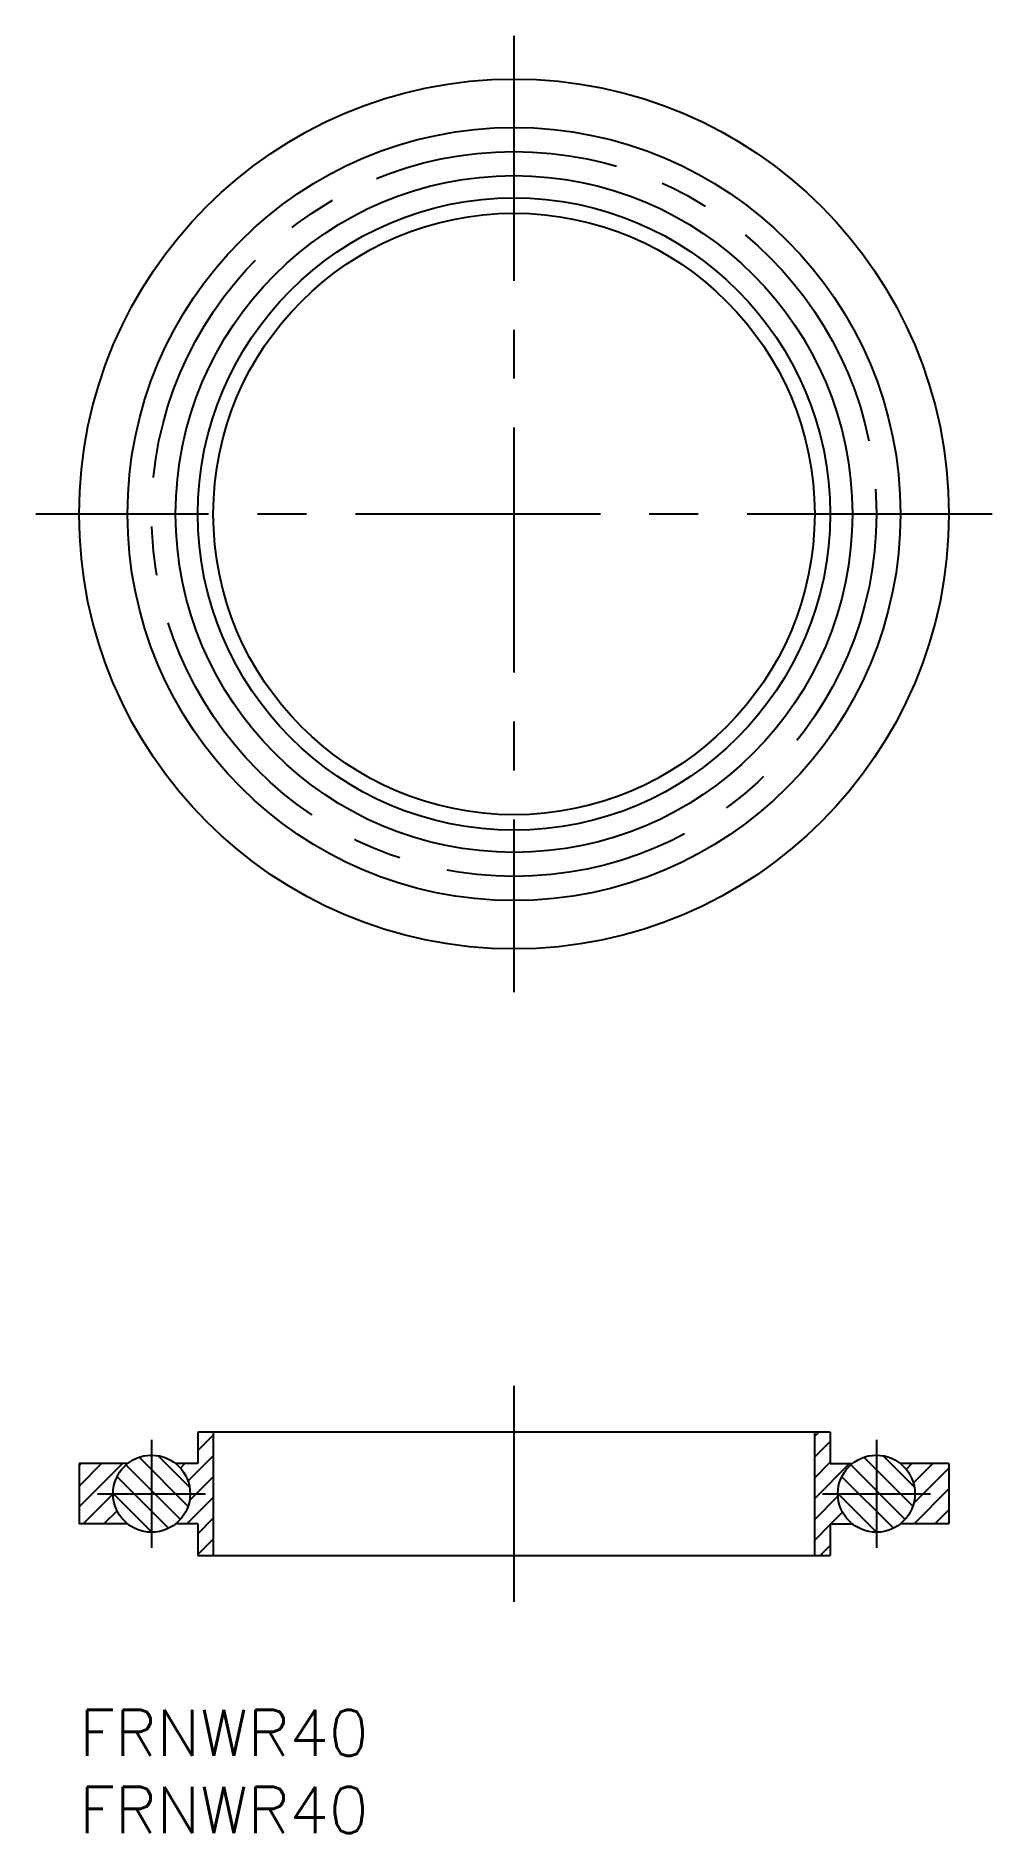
# Model space of a CAD drawing. Extents: x -3 to 59, y -8 to 109.
import ezdxf

# ---------------------------------------------------------------- set-up
doc = ezdxf.new("R2010")
doc.units = 0
doc.header["$LTSCALE"] = 0.5
doc.linetypes.add('CENTER', pattern=[50.8, 31.75, -6.35, 6.35, -6.35])
for name, color, linetype in [('MSM_CENTER', 1, 'CENTER'), ('MSM_CONTINUOUS', 7, 'CONTINUOUS'), ('MSM_NARROW', 5, 'CONTINUOUS'), ('MSM_PART_NUMBER', 7, 'CONTINUOUS')]:
    doc.layers.add(name, color=color, linetype=linetype)
doc.styles.get("Standard").update_dxf_attribs({"font": 'txt.shx', "height": 3, "bigfont": 'bigfont.shx'})

# ---------------------------------------------------------------- blocks, each defined once
blk = doc.blocks.new('*U10')
at = {"layer": 'MSM_PART_NUMBER'}
blk.add_text('FRNWR40', height=3, dxfattribs=at).set_placement((0, -3))
blk = doc.blocks.new('*U11')
at = {"layer": 'MSM_PART_NUMBER'}
blk.add_text('FRNWR40', height=3, dxfattribs=at).set_placement((0, -8))

msp = doc.modelspace()

# ---------------------------------------------------------------- linework, layer by layer
at = {"layer": 'MSM_CENTER'}
for p, q in [((28.2, 108.52), (28.2, 46.52)), ((59.2, 77.52), (-2.8, 77.52)), ((28.2, 21), (28.2, 7)), ((4.7, 17.5), (4.7, 10.5)), ((51.7, 17.5), (51.7, 10.5)), ((1.2, 14), (8.2, 14)), ((48.2, 14), (55.2, 14))]:
    msp.add_line(p, q, dxfattribs=at)
msp.add_circle((28.2, 77.52), 23.5, dxfattribs=at)
at = {"layer": 'MSM_CONTINUOUS'}
for p, q in [((48.7, 18), (7.7, 18)), ((7.7, 18), (7.7, 15.95)), ((8.7, 18), (8.7, 10)), ((47.7, 10), (47.7, 18)), ((48.7, 18), (48.7, 15.95)), ((0, 15.95), (0, 12.05)), ((3.14, 15.95), (0, 15.95)), ((7.7, 15.95), (6.26, 15.95)), ((48.7, 15.95), (50.14, 15.95)), ((56.4, 15.95), (53.26, 15.95)), ((56.4, 15.95), (56.4, 12.05)), ((3.14, 12.05), (0, 12.05)), ((7.7, 12.05), (6.26, 12.05)), ((7.7, 12.05), (7.7, 10)), ((48.7, 12.05), (48.7, 10)), ((48.7, 12.05), (50.14, 12.05)), ((56.4, 12.05), (53.26, 12.05)), ((7.7, 10), (48.7, 10))]:
    msp.add_line(p, q, dxfattribs=at)
for centre, radius in [((28.2, 77.52), 28.2), ((28.2, 77.52), 25.06), ((28.2, 77.52), 21.94), ((28.2, 77.52), 20.5), ((28.2, 77.52), 19.5), ((4.7, 14), 2.5), ((51.7, 14), 2.5)]:
    msp.add_circle(centre, radius, dxfattribs=at)
at = {"layer": 'MSM_NARROW', "linetype": 'CONTINUOUS'}
for p, q in [((7.7, 16.8), (8.7, 17.8)), ((47.7, 17.73), (47.97, 18)), ((7.06, 13.19), (3.89, 16.36)), ((7.16, 14.43), (5.13, 16.46)), ((7.06, 14.81), (8.7, 16.45)), ((47.7, 16.39), (48.7, 17.39)), ((54.06, 13.19), (50.89, 16.36)), ((54.16, 14.43), (52.13, 16.46)), ((0, 15.83), (0.12, 15.95)), ((0, 14.49), (1.46, 15.95)), ((0, 13.14), (2.81, 15.95)), ((6.57, 12.34), (3.04, 15.87)), ((6.57, 15.66), (6.85, 15.95)), ((47.7, 15.04), (48.7, 16.04)), ((47.7, 13.69), (49.96, 15.95)), ((53.57, 12.34), (50.04, 15.87)), ((53.63, 15.58), (54, 15.95)), ((54.1, 14.7), (55.35, 15.95)), ((54.12, 13.38), (56.4, 15.66)), ((0.26, 12.05), (2.2, 13.99)), ((4.71, 11.5), (2.2, 14.01)), ((5.8, 11.76), (2.46, 15.1)), ((7.16, 13.57), (8.7, 15.1)), ((51.71, 11.5), (49.2, 14.01)), ((52.8, 11.76), (49.46, 15.1)), ((54.14, 12.05), (56.4, 14.31)), ((1.61, 12.05), (2.46, 12.9)), ((6.99, 12.05), (8.7, 13.76)), ((47.7, 12.34), (49.2, 13.85)), ((55.49, 12.05), (56.4, 12.96)), ((2.95, 12.05), (3.04, 12.13)), ((7.7, 11.41), (8.7, 12.41)), ((47.7, 11), (48.7, 12)), ((48.75, 12.05), (49.51, 12.8)), ((50.1, 12.05), (50.12, 12.07)), ((7.7, 10.06), (8.7, 11.06)), ((48.05, 10), (48.7, 10.65))]:
    msp.add_line(p, q, dxfattribs=at)

# ---------------------------------------------------------------- block references
at = {"layer": 'MSM_CONTINUOUS'}
for name in ['*U10', '*U11']:
    msp.add_blockref(name, (0, 0), dxfattribs=at)

doc.saveas('drawing.dxf')
